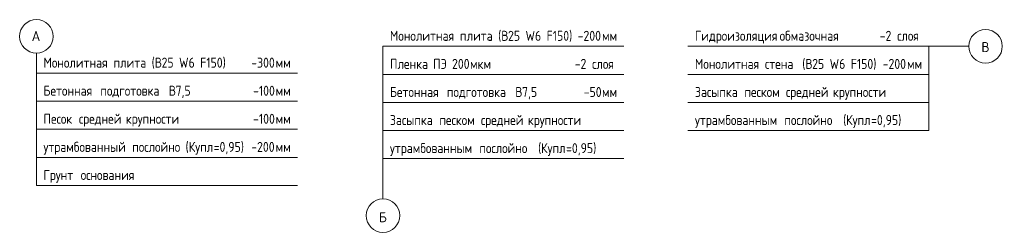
# Model space of a CAD drawing. Header units: millimetres. Extents: x 25237 to 117542, y -2270 to 13021.
# Drawn here: x 77256 to 89489, y 2338 to 4989 of the extents above; entities that cross this region are included whole.
import ezdxf

# ---------------------------------------------------------------- set-up
doc = ezdxf.new("R2010")
doc.units = ezdxf.units.MM
doc.layers.add('AA_Vinoska', color=7, linetype='Continuous', lineweight=9)
doc.styles.add('GOST Common_3', font='GOST Common.ttf', dxfattribs={"height": 125})
doc.styles.add('ISOCPEUR_1', font='isocpeur.ttf', dxfattribs={"width": 0.85, "height": 125})

# ---------------------------------------------------------------- blocks, each defined once
blk = doc.blocks.new('010_Флажок - ФПм-3757473-Легенда 1')
at = {"layer": 'AA_Vinoska'}
for p, q in [((-3122, 4322), (-3122, 3972)), ((-3122, 4322), (128, 4322)), ((-3122, 3972), (128, 3972)), ((-3122, 3972), (-3122, 3622)), ((-3122, 3622), (-3122, 3272)), ((-3122, 3622), (128, 3622)), ((-3122, 3272), (-3122, 2922)), ((-3122, 3272), (128, 3272)), ((-3122, 2922), (128, 2922))]:
    blk.add_line(p, q, dxfattribs=at)
blk = doc.blocks.new('010_Флажок - ППм-3762070-Легенда 1')
at = {"layer": 'AA_Vinoska'}
for p, q in [((1191, 4657), (1191, 4307)), ((1191, 4657), (4191, 4657)), ((1191, 4307), (4191, 4307)), ((1191, 4307), (1191, 3957)), ((1191, 3957), (1191, 3607)), ((1191, 3957), (4191, 3957)), ((1191, 3607), (1191, 3257)), ((1191, 3607), (4191, 3607)), ((1191, 3257), (4191, 3257))]:
    blk.add_line(p, q, dxfattribs=at)
blk = doc.blocks.new('010_Флажок - СТм-3762274-Легенда 1')
at = {"layer": 'AA_Vinoska'}
for p, q in [((4988, 4657), (7988, 4657)), ((7988, 4307), (7988, 4657)), ((4988, 4307), (7988, 4307)), ((7988, 3957), (7988, 4307)), ((4988, 3957), (7988, 3957)), ((7988, 3607), (7988, 3957)), ((4988, 3607), (7988, 3607))]:
    blk.add_line(p, q, dxfattribs=at)
blk = doc.blocks.new('010_Флажок только номер _ТиповАннот_ - Узел В-3752540-Легенда 1')
at = {"layer": 'AA_Vinoska'}
blk.add_line((7984, 4657), (8484, 4657), dxfattribs=at)
blk.add_circle((8693, 4657), 209, dxfattribs=at)
blk = doc.blocks.new('010_Флажок только номер _ТиповАннот_ - Узел А 2-3752548-Легенда 1')
at = {"layer": 'AA_Vinoska'}
blk.add_line((-3122, 4321), (-3122, 4571), dxfattribs=at)
blk.add_circle((-3122, 4780), 209, dxfattribs=at)
blk = doc.blocks.new('010_Флажок только номер _ТиповАннот_ - Узел Б-3752551-Легенда 1')
at = {"layer": 'AA_Vinoska'}
blk.add_line((1192, 3256), (1192, 2756), dxfattribs=at)
blk.add_circle((1192, 2547), 209, dxfattribs=at)

msp = doc.modelspace()

# ---------------------------------------------------------------- block references
at = {"layer": 'AA_Vinoska'}
for name in ['010_Флажок - ППм-3762070-Легенда 1', '010_Флажок - СТм-3762274-Легенда 1', '010_Флажок - ФПм-3757473-Легенда 1']:
    msp.add_blockref(name, (80586.8994, 0), dxfattribs=at)

# ---------------------------------------------------------------- texts
at = {"layer": 'AA_Vinoska', "char_height": 125, "attachment_point": 1, "style": 'GOST Common_3'}
for s, insert, width in [('\\fGOST Common|b0|i0|c204|p34|;А', (77405.8657, 4848.1374), 136.286875), ('\\fGOST Common|b0|i0|c204|p34|;В', (89228.7638, 4709.4665), 124.261562), ('\\fGOST Common|b0|i0|c204|p34|;Б', (81728.7251, 2589.6016), 120.253125)]:
    msp.add_mtext(s, dxfattribs=dict(at, insert=insert, width=width))

# ---------------------------------------------------------------- next in the draw order: texts
at = {"layer": 'AA_Vinoska', "char_height": 125, "attachment_point": 1, "style": 'ISOCPEUR_1', "bg_fill": 3, "box_fill_scale": 1.25, "bg_fill_color": 256, "bg_fill_true_color": 13158600, "bg_fill_transparency": 0}
for s, insert, width in [('Монолитная', (81865.4672, 4849.8955), 977.858328), ('Гидроизоляция', (85662.4378, 4849.8955), 1199.3245), ('-2 ', (87962.755, 4849.8955), 262.352234), ('Монолитная', (77552.4584, 4515.4414), 977.858328), ('-300', (80139.3256, 4515.4414), 367.974562), ('Пленка', (81865.4672, 4499.8955), 572.404875), ('-2 ', (84165.7844, 4499.8955), 262.352234), ('Монолитная', (85662.4378, 4499.8955), 977.858328), ('Бетонная', (77552.4584, 4165.4414), 780.242359), ('-100', (80161.8506, 4165.4414), 340.717187), ('Бетонная', (81865.4672, 4149.8955), 780.242359), ('-50', (84277.9844, 4149.8955), 275.980922), ('Засыпка', (85662.4378, 4149.8955), 667.805687), ('Песок', (77552.4584, 3815.4414), 456.561031), ('-100', (80161.8506, 3815.4414), 340.717187), ('Засыпка', (81865.4672, 3799.8955), 667.805687), ('утрамбованным', (85662.4378, 3799.8955), 1270.875109), ('утрамбованный', (77552.4584, 3465.4414), 1260.653594), ('утрамбованным', (81865.4672, 3449.8955), 1270.875109), ('Грунт', (77552.4584, 3115.4414), 483.818406)]:
    msp.add_mtext(s, dxfattribs=dict(at, insert=insert, width=width))

# ---------------------------------------------------------------- next in the draw order: block references
at = {"layer": 'AA_Vinoska'}
for name in ['010_Флажок только номер _ТиповАннот_ - Узел А 2-3752548-Легенда 1', '010_Флажок только номер _ТиповАннот_ - Узел Б-3752551-Легенда 1']:
    msp.add_blockref(name, (80586.8994, 0), dxfattribs=at)

# ---------------------------------------------------------------- next in the draw order: texts
at = {"layer": 'AA_Vinoska', "char_height": 125, "attachment_point": 1, "style": 'ISOCPEUR_1', "bg_fill": 3, "box_fill_scale": 1.25, "bg_fill_color": 256, "bg_fill_true_color": 13158600, "bg_fill_transparency": 0}
for s, insert, width in [('\\fISOCPEUR|b0|i0|c204|p34|;\\W.85; ', (82672.281, 4849.8955), 78.364953), ('\\fISOCPEUR|b0|i0|c204|p34|;\\W.85; ', (86651.9795, 4849.8955), 78.364953), ('слоя', (88179.2172, 4849.8955), 354.345875), ('\\fISOCPEUR|b0|i0|c204|p34|;\\W.85; ', (78359.2722, 4515.4414), 78.364953), ('мм', (80442.935, 4515.4414), 204.430312), ('\\fISOCPEUR|b0|i0|c204|p34|;\\W.85; ', (82337.7484, 4499.8955), 78.364953), ('слоя', (84382.2466, 4499.8955), 354.345875), ('\\fISOCPEUR|b0|i0|c204|p34|;\\W.85; ', (86469.2516, 4499.8955), 78.364953), ('\\fISOCPEUR|b0|i0|c204|p34|;\\W.85; ', (78196.2227, 4165.4414), 78.364953), ('мм', (80442.9704, 4165.4414), 204.430312), ('\\fISOCPEUR|b0|i0|c204|p34|;\\W.85; ', (82509.2315, 4149.8955), 78.364953), ('мм', (84505.6914, 4149.8955), 204.430312), ('\\fISOCPEUR|b0|i0|c204|p34|;\\W.85; ', (86213.4326, 4149.8955), 78.364953), ('\\fISOCPEUR|b0|i0|c204|p34|;\\W.85; ', (77929.1589, 3815.4414), 78.364953), ('мм', (80442.9704, 3815.4414), 204.430312), ('\\fISOCPEUR|b0|i0|c204|p34|;\\W.85; ', (82416.462, 3799.8955), 78.364953), ('\\fISOCPEUR|b0|i0|c204|p34|;\\W.85; ', (86711.0146, 3799.8955), 78.364953), ('\\fISOCPEUR|b0|i0|c204|p34|;\\W.85; ', (78592.6016, 3465.4414), 78.364953), ('\\fISOCPEUR|b0|i0|c204|p34|;\\W.85; ', (82914.044, 3449.8955), 78.364953), ('\\fISOCPEUR|b0|i0|c204|p34|;\\W.85; ', (77951.6485, 3115.4414), 78.364953)]:
    msp.add_mtext(s, dxfattribs=dict(at, insert=insert, width=width))

# ---------------------------------------------------------------- next in the draw order: texts
for s, insert, width in [('плита', (82736.9385, 4849.8955), 494.039922), ('обмазочная', (86716.637, 4849.8955), 943.786609), ('плита', (78423.9297, 4515.4414), 494.039922), ('ПЭ', (82402.406, 4499.8955), 204.430312), ('стена', (86533.9092, 4499.8955), 480.411234), ('подготовка', (78260.8803, 4165.4414), 954.008125), ('подготовка', (82573.889, 4149.8955), 954.008125), ('песком', (86278.0902, 4149.8955), 548.554672), ('средней', (77993.8165, 3815.4414), 630.326797), ('песком', (82481.1195, 3799.8955), 548.554672), ('послойно', (86775.6722, 3799.8955), 722.320437), ('послойно', (78657.2592, 3465.4414), 722.320438), ('послойно', (82978.7015, 3449.8955), 722.320437), ('основания', (78016.306, 3115.4414), 824.535594)]:
    msp.add_mtext(s, dxfattribs=dict(at, insert=insert, width=width))

# ---------------------------------------------------------------- next in the draw order: texts
for s, insert, width in [(' (', (83144.5622, 4849.8955), 129.472531), (' (', (78831.5534, 4515.4414), 129.472531), (' 200', (82571.0778, 4499.8955), 354.345875), (' (', (86930.2881, 4499.8955), 129.472531), ('\\fISOCPEUR|b0|i0|c204|p34|;\\W.85; ', (79048.0157, 4165.4414), 78.364953), ('\\fISOCPEUR|b0|i0|c204|p34|;\\W.85; ', (83361.0245, 4149.8955), 78.364953), ('\\fISOCPEUR|b0|i0|c204|p34|;\\W.85; ', (86730.693, 4149.8955), 78.364953), ('\\fISOCPEUR|b0|i0|c204|p34|;\\W.85; ', (78513.8881, 3815.4414), 78.364953), ('\\fISOCPEUR|b0|i0|c204|p34|;\\W.85; ', (82933.7224, 3799.8955), 78.364953), ('  (', (87371.6462, 3799.8955), 207.837484), (' (', (79253.2331, 3465.4414), 129.472531), ('  (', (83574.6755, 3449.8955), 207.837484)]:
    msp.add_mtext(s, dxfattribs=dict(at, insert=insert, width=width))

# ---------------------------------------------------------------- next in the draw order: texts
for s, insert, width in [('\\fISOCPEUR|b0|i0|c204|p34|;\\W.85;В', (83251.3877, 4849.8955), 102.215156), ('\\fISOCPEUR|b0|i0|c204|p34|;\\W.85;В', (78938.379, 4515.4414), 102.215156), ('мкм', (82863.4424, 4499.8955), 296.423953), ('\\fISOCPEUR|b0|i0|c204|p34|;\\W.85;В', (87037.1136, 4499.8955), 102.215156), ('\\fISOCPEUR|b0|i0|c204|p34|;\\W.85;В', (79112.6732, 4165.4414), 102.215156), ('\\fISOCPEUR|b0|i0|c204|p34|;\\W.85;В', (83425.682, 4149.8955), 102.215156), ('средней', (86795.3506, 4149.8955), 630.326797), ('крупности', (78578.5456, 3815.4414), 838.164281), ('средней', (82998.3799, 3799.8955), 630.326797), ('Купл', (87543.1292, 3799.8955), 378.196078), ('Купл', (79360.0587, 3465.4414), 378.196078), ('Купл', (83746.1586, 3449.8955), 378.196078)]:
    msp.add_mtext(s, dxfattribs=dict(at, insert=insert, width=width))

# ---------------------------------------------------------------- next in the draw order: texts
for s, insert, width in [('25 W6 F150)', (83335.7237, 4849.8955), 967.636812), ('25 W6 F150)', (79022.7149, 4515.4414), 967.636812), ('25 W6 F150)', (87121.4495, 4499.8955), 967.636812), ('7,5', (79197.0092, 4165.4414), 228.280516), ('7,5', (83510.018, 4149.8955), 228.280516), ('\\fISOCPEUR|b0|i0|c204|p34|;\\W.85; ', (87315.4222, 4149.8955), 78.364953), ('\\fISOCPEUR|b0|i0|c204|p34|;\\W.85; ', (83518.4515, 3799.8955), 78.364953), ('=0,95)', (87855.1722, 3799.8955), 463.375375), ('=0,95)', (79672.1016, 3465.4414), 463.375375), ('=0,95)', (84058.2015, 3449.8955), 463.375375)]:
    msp.add_mtext(s, dxfattribs=dict(at, insert=insert, width=width))

# ---------------------------------------------------------------- next in the draw order: texts
for s, insert, width in [('-200', (84202.3344, 4849.8955), 367.974562), ('-200', (87999.305, 4499.8955), 367.974562), ('крупности', (87380.0798, 4149.8955), 838.164281), ('крупности', (83583.1091, 3799.8955), 838.164281), ('-200', (80139.3256, 3465.4414), 367.974562)]:
    msp.add_mtext(s, dxfattribs=dict(at, insert=insert, width=width))

# ---------------------------------------------------------------- next in the draw order: texts
at = {"layer": 'AA_Vinoska', "char_height": 125, "width": 204.430312, "attachment_point": 1, "style": 'ISOCPEUR_1', "bg_fill": 3, "box_fill_scale": 1.25, "bg_fill_color": 256, "bg_fill_true_color": 13158600, "bg_fill_transparency": 0}
for insert in [(84505.9437, 4849.8955), (88302.9144, 4499.8955), (80442.935, 3465.4414)]:
    msp.add_mtext('мм', dxfattribs=dict(at, insert=insert))

# ---------------------------------------------------------------- next in the draw order: block references
at = {"layer": 'AA_Vinoska'}
msp.add_blockref('010_Флажок только номер _ТиповАннот_ - Узел В-3752540-Легенда 1', (80586.8994, 0), dxfattribs=at)

doc.saveas('drawing.dxf')
